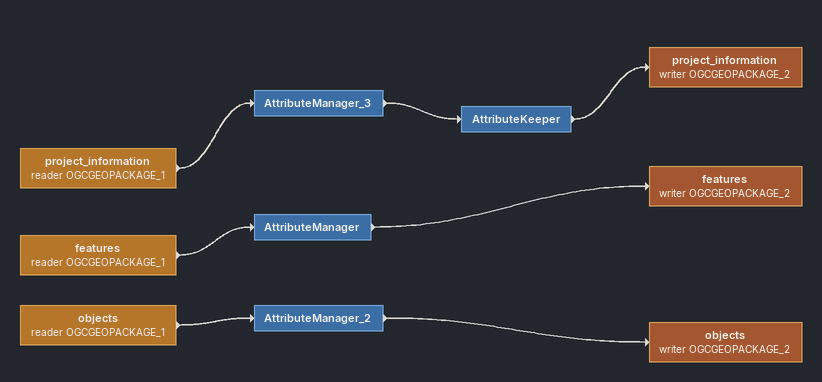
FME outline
project_information (reader OGCGEOPACKAGE_1)
    -> AttributeManager_3
AttributeManager_3
    -> AttributeKeeper
AttributeKeeper
    -> project_information (writer OGCGEOPACKAGE_2)
project_information (writer OGCGEOPACKAGE_2)
features (reader OGCGEOPACKAGE_1)
    -> AttributeManager
AttributeManager
    -> features (writer OGCGEOPACKAGE_2)
features (writer OGCGEOPACKAGE_2)
objects (reader OGCGEOPACKAGE_1)
    -> AttributeManager_2
AttributeManager_2
    -> objects (writer OGCGEOPACKAGE_2)
objects (writer OGCGEOPACKAGE_2)
